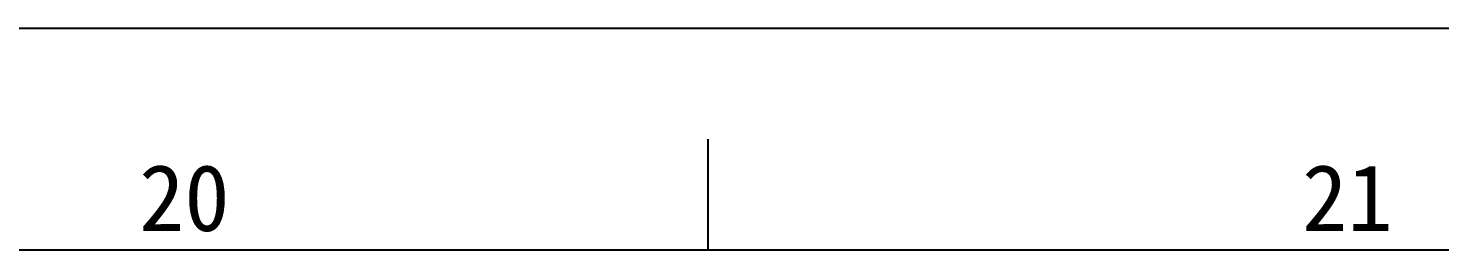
# Model space of a CAD drawing. Header units: millimetres. Extents: x 0 to 1189, y 0 to 841.
# Drawn here: x 1019.8 to 1083.5, y 831 to 841 of the extents above; entities that cross this region are included whole.
import ezdxf

# ---------------------------------------------------------------- set-up
doc = ezdxf.new("R2010")
doc.units = ezdxf.units.MM
doc.header["$LTSCALE"] = 65.395
doc.layers.get('0').update_dxf_attribs({"linetype": 'CONTINUOUS'})
doc.styles.add('TEXTSTYLE_4', font='simfang.ttf')

msp = doc.modelspace()

# ---------------------------------------------------------------- linework, layer by layer
at = {"color": 7}
for p, q in [((0, 841), (1189, 841)), ((1050.5, 831), (1050.5, 836)), ((25, 831), (1179, 831))]:
    msp.add_line(p, q, dxfattribs=at)

# ---------------------------------------------------------------- texts
at = {"color": 3, "style": 'TEXTSTYLE_4'}
for s, p in [('20', (1024.819, 831.847)), ('21', (1077.319, 831.847))]:
    msp.add_text(s, height=3, dxfattribs=at).set_placement(p)

doc.saveas('drawing.dxf')
